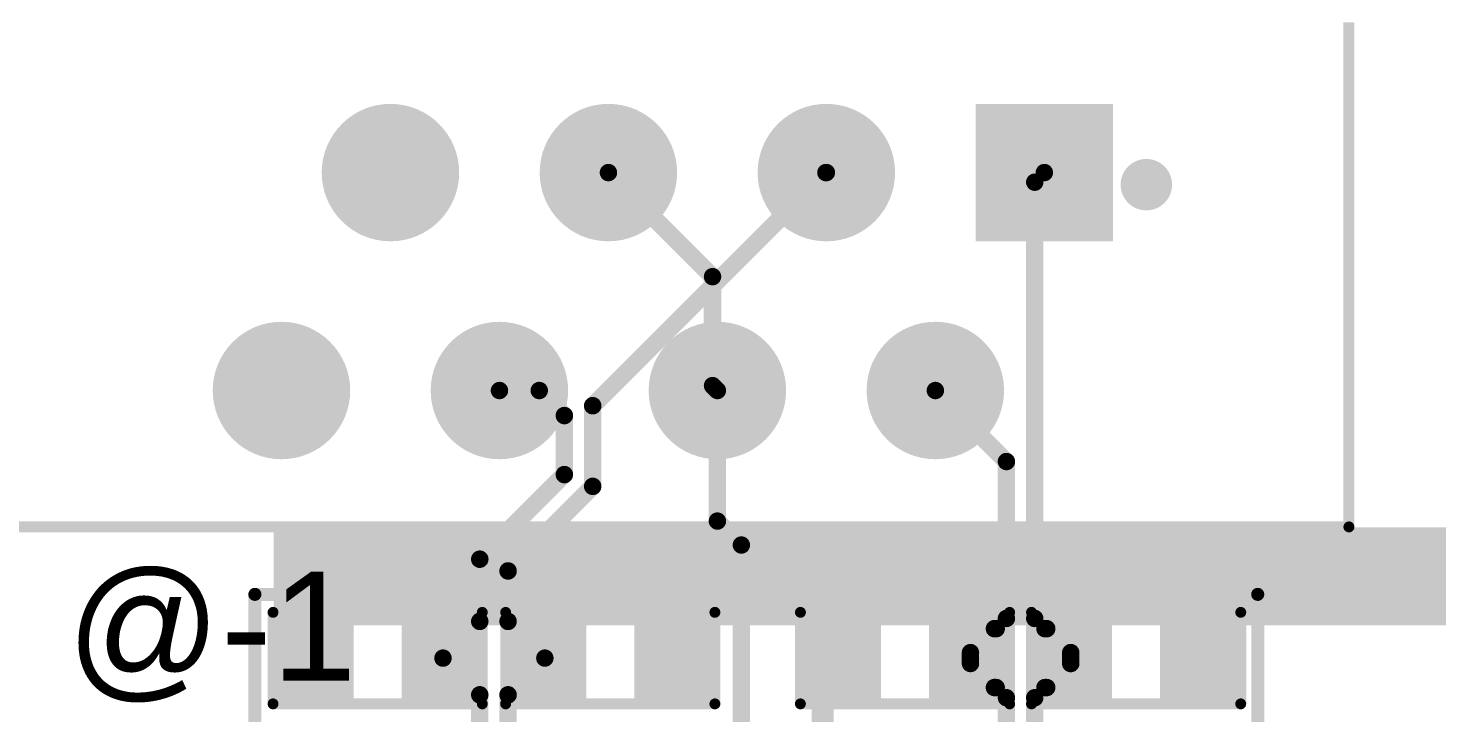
# Model space of a CAD drawing. Header units: millimetres. Extents: x 0 to 5423, y 0 to 5425.
# Drawn here: x 22.45 to 38.87, y 142.18 to 150.16 of the extents above; entities that cross this region are included whole.
import ezdxf

# ---------------------------------------------------------------- set-up
doc = ezdxf.new("R2010")
doc.units = ezdxf.units.MM
for name, color, linetype in [('BottomLayer', 5, 'Continuous'), ('BottomSolder', 6, 'Continuous'), ('MultiLayer', 9, 'Continuous'), ('PadHoleLayer', 156, 'Continuous'), ('TopLayer', 1, 'Continuous'), ('TopOverlay', 2, 'Continuous'), ('TopPaste', 8, 'Continuous'), ('TopSolder', 216, 'Continuous'), ('ViaHoleLayer', 16, 'Continuous')]:
    doc.layers.add(name, color=color, linetype=linetype)
doc.styles.add('Arial', font='', dxfattribs={"height": 0.2})
doc.styles.get('Arial').set_extended_font_data('Arial')

# ---------------------------------------------------------------- blocks, each defined once
blk = doc.blocks.new('R___0603_219')
at = {"layer": 'TopLayer'}
for points in [[(-0.381, 0.4445), (-0.381, -0.4445), (-1.143, -0.4445), (-1.143, 0.4445)], [(1.143, 0.4445), (1.143, -0.4445), (0.381, -0.4445), (0.381, 0.4445)]]:
    blk.add_hatch(color=1, dxfattribs=at).paths.add_polyline_path(points)
at = {"layer": 'TopPaste'}
for points in [[(-0.381, 0.4445), (-0.381, -0.4445), (-1.143, -0.4445), (-1.143, 0.4445)], [(1.143, 0.4445), (1.143, -0.4445), (0.381, -0.4445), (0.381, 0.4445)]]:
    blk.add_hatch(color=8, dxfattribs=at).paths.add_polyline_path(points)
at = {"layer": 'TopSolder'}
for points in [[(-0.2794, 0.5461), (-0.2794, -0.5461), (-1.2446, -0.5461), (-1.2446, 0.5461)], [(1.2446, 0.5461), (1.2446, -0.5461), (0.2794, -0.5461), (0.2794, 0.5461)]]:
    blk.add_hatch(color=216, dxfattribs=at).paths.add_polyline_path(points)
at = {"layer": 'TopOverlay', "const_width": 0.127}
for points in [[(-1.2192, -0.5334), (-1.2192, 0.5334)], [(-1.2192, 0.5334), (1.2192, 0.5334)], [(1.2192, -0.5334), (1.2192, 0.5334)], [(-1.2192, -0.5334), (1.2192, -0.5334)]]:
    blk.add_lwpolyline(points, dxfattribs=at)
at = {"layer": 'TopOverlay', "const_width": 0.0635}
for points in [[(-1.25095, 0.5334, 1), (-1.18745, 0.5334, 1)], [(-1.25095, 0.5334, 1), (-1.18745, 0.5334, 1)], [(1.18745, 0.5334, 1), (1.25095, 0.5334, 1)], [(1.18745, 0.5334, 1), (1.25095, 0.5334, 1)], [(-1.25095, -0.5334, 1), (-1.18745, -0.5334, 1)], [(-1.25095, -0.5334, 1), (-1.18745, -0.5334, 1)], [(1.18745, -0.5334, 1), (1.25095, -0.5334, 1)], [(1.18745, -0.5334, 1), (1.25095, -0.5334, 1)]]:
    blk.add_lwpolyline(points, format="xyb", close=True, dxfattribs=at)
blk = doc.blocks.new('R___0603_221')
at = {"layer": 'TopLayer'}
for points in [[(-0.381, 0.4445), (-0.381, -0.4445), (-1.143, -0.4445), (-1.143, 0.4445)], [(1.143, 0.4445), (1.143, -0.4445), (0.381, -0.4445), (0.381, 0.4445)]]:
    blk.add_hatch(color=1, dxfattribs=at).paths.add_polyline_path(points)
at = {"layer": 'TopPaste'}
for points in [[(-0.381, 0.4445), (-0.381, -0.4445), (-1.143, -0.4445), (-1.143, 0.4445)], [(1.143, 0.4445), (1.143, -0.4445), (0.381, -0.4445), (0.381, 0.4445)]]:
    blk.add_hatch(color=8, dxfattribs=at).paths.add_polyline_path(points)
at = {"layer": 'TopSolder'}
for points in [[(-0.2794, 0.5461), (-0.2794, -0.5461), (-1.2446, -0.5461), (-1.2446, 0.5461)], [(1.2446, 0.5461), (1.2446, -0.5461), (0.2794, -0.5461), (0.2794, 0.5461)]]:
    blk.add_hatch(color=216, dxfattribs=at).paths.add_polyline_path(points)
at = {"layer": 'TopOverlay', "const_width": 0.127}
for points in [[(-1.2192, 0.5334), (-1.2192, -0.5334)], [(1.2192, 0.5334), (-1.2192, 0.5334)], [(1.2192, 0.5334), (1.2192, -0.5334)], [(1.2192, -0.5334), (-1.2192, -0.5334)]]:
    blk.add_lwpolyline(points, dxfattribs=at)
at = {"layer": 'TopOverlay', "const_width": 0.0635}
for points in [[(-1.25095, 0.5334, 1), (-1.18745, 0.5334, 1)], [(-1.25095, 0.5334, 1), (-1.18745, 0.5334, 1)], [(1.18745, 0.5334, 1), (1.25095, 0.5334, 1)], [(1.18745, 0.5334, 1), (1.25095, 0.5334, 1)], [(-1.25095, -0.5334, 1), (-1.18745, -0.5334, 1)], [(-1.25095, -0.5334, 1), (-1.18745, -0.5334, 1)], [(1.18745, -0.5334, 1), (1.25095, -0.5334, 1)], [(1.18745, -0.5334, 1), (1.25095, -0.5334, 1)]]:
    blk.add_lwpolyline(points, format="xyb", close=True, dxfattribs=at)
blk = doc.blocks.new('R___0603_224')
at = {"layer": 'TopLayer'}
for points in [[(-0.381, 0.4445), (-0.381, -0.4445), (-1.143, -0.4445), (-1.143, 0.4445)], [(1.143, 0.4445), (1.143, -0.4445), (0.381, -0.4445), (0.381, 0.4445)]]:
    blk.add_hatch(color=1, dxfattribs=at).paths.add_polyline_path(points)
at = {"layer": 'TopPaste'}
for points in [[(-0.381, 0.4445), (-0.381, -0.4445), (-1.143, -0.4445), (-1.143, 0.4445)], [(1.143, 0.4445), (1.143, -0.4445), (0.381, -0.4445), (0.381, 0.4445)]]:
    blk.add_hatch(color=8, dxfattribs=at).paths.add_polyline_path(points)
at = {"layer": 'TopSolder'}
for points in [[(-0.2794, 0.5461), (-0.2794, -0.5461), (-1.2446, -0.5461), (-1.2446, 0.5461)], [(1.2446, 0.5461), (1.2446, -0.5461), (0.2794, -0.5461), (0.2794, 0.5461)]]:
    blk.add_hatch(color=216, dxfattribs=at).paths.add_polyline_path(points)
at = {"layer": 'TopOverlay', "const_width": 0.127}
for points in [[(-1.2192, -0.5334), (-1.2192, 0.5334)], [(-1.2192, 0.5334), (1.2192, 0.5334)], [(1.2192, -0.5334), (1.2192, 0.5334)], [(-1.2192, -0.5334), (1.2192, -0.5334)]]:
    blk.add_lwpolyline(points, dxfattribs=at)
at = {"layer": 'TopOverlay', "const_width": 0.0635}
for points in [[(-1.25095, 0.5334, 1), (-1.18745, 0.5334, 1)], [(-1.25095, 0.5334, 1), (-1.18745, 0.5334, 1)], [(1.18745, 0.5334, 1), (1.25095, 0.5334, 1)], [(1.18745, 0.5334, 1), (1.25095, 0.5334, 1)], [(-1.25095, -0.5334, 1), (-1.18745, -0.5334, 1)], [(-1.25095, -0.5334, 1), (-1.18745, -0.5334, 1)], [(1.18745, -0.5334, 1), (1.25095, -0.5334, 1)], [(1.18745, -0.5334, 1), (1.25095, -0.5334, 1)]]:
    blk.add_lwpolyline(points, format="xyb", close=True, dxfattribs=at)
blk = doc.blocks.new('R___0603_226')
at = {"layer": 'TopLayer'}
for points in [[(-0.381, 0.4445), (-0.381, -0.4445), (-1.143, -0.4445), (-1.143, 0.4445)], [(1.143, 0.4445), (1.143, -0.4445), (0.381, -0.4445), (0.381, 0.4445)]]:
    blk.add_hatch(color=1, dxfattribs=at).paths.add_polyline_path(points)
at = {"layer": 'TopPaste'}
for points in [[(-0.381, 0.4445), (-0.381, -0.4445), (-1.143, -0.4445), (-1.143, 0.4445)], [(1.143, 0.4445), (1.143, -0.4445), (0.381, -0.4445), (0.381, 0.4445)]]:
    blk.add_hatch(color=8, dxfattribs=at).paths.add_polyline_path(points)
at = {"layer": 'TopSolder'}
for points in [[(-0.2794, 0.5461), (-0.2794, -0.5461), (-1.2446, -0.5461), (-1.2446, 0.5461)], [(1.2446, 0.5461), (1.2446, -0.5461), (0.2794, -0.5461), (0.2794, 0.5461)]]:
    blk.add_hatch(color=216, dxfattribs=at).paths.add_polyline_path(points)
at = {"layer": 'TopOverlay', "const_width": 0.127}
for points in [[(-1.2192, 0.5334), (-1.2192, -0.5334)], [(1.2192, 0.5334), (-1.2192, 0.5334)], [(1.2192, 0.5334), (1.2192, -0.5334)], [(1.2192, -0.5334), (-1.2192, -0.5334)]]:
    blk.add_lwpolyline(points, dxfattribs=at)
at = {"layer": 'TopOverlay', "const_width": 0.0635}
for points in [[(-1.25095, 0.5334, 1), (-1.18745, 0.5334, 1)], [(-1.25095, 0.5334, 1), (-1.18745, 0.5334, 1)], [(1.18745, 0.5334, 1), (1.25095, 0.5334, 1)], [(1.18745, 0.5334, 1), (1.25095, 0.5334, 1)], [(-1.25095, -0.5334, 1), (-1.18745, -0.5334, 1)], [(-1.25095, -0.5334, 1), (-1.18745, -0.5334, 1)], [(1.18745, -0.5334, 1), (1.25095, -0.5334, 1)], [(1.18745, -0.5334, 1), (1.25095, -0.5334, 1)]]:
    blk.add_lwpolyline(points, format="xyb", close=True, dxfattribs=at)
blk = doc.blocks.new('HR911105A_308')
at = {"layer": 'BottomLayer'}
h = blk.add_hatch(color=5, dxfattribs=at)
edge = h.paths.add_edge_path()
edge.add_arc((-3.17, -4.355), 0.699, 0, 360)
h = blk.add_hatch(color=5, dxfattribs=at)
edge = h.paths.add_edge_path()
edge.add_arc((-0.63, -4.355), 0.699, 0, 360)
h = blk.add_hatch(color=5, dxfattribs=at)
edge = h.paths.add_edge_path()
edge.add_arc((1.91, -4.355), 0.699, 0, 360)
blk.add_hatch(color=5, dxfattribs=at).paths.add_polyline_path([(5.149, -5.054), (3.751, -5.054), (3.751, -3.656), (5.149, -3.656)])
h = blk.add_hatch(color=5, dxfattribs=at)
edge = h.paths.add_edge_path()
edge.add_arc((-4.44, -6.895), 0.699, 0, 360)
h = blk.add_hatch(color=5, dxfattribs=at)
edge = h.paths.add_edge_path()
edge.add_arc((-1.9, -6.895), 0.699, 0, 360)
h = blk.add_hatch(color=5, dxfattribs=at)
edge = h.paths.add_edge_path()
edge.add_arc((0.64, -6.895), 0.699, 0, 360)
h = blk.add_hatch(color=5, dxfattribs=at)
edge = h.paths.add_edge_path()
edge.add_arc((3.18, -6.895), 0.699, 0, 360)
at = {"layer": 'BottomSolder'}
h = blk.add_hatch(color=6, dxfattribs=at)
edge = h.paths.add_edge_path()
edge.add_arc((-3.17, -4.355), 0.801, 0, 360)
h = blk.add_hatch(color=6, dxfattribs=at)
edge = h.paths.add_edge_path()
edge.add_arc((-0.63, -4.355), 0.801, 0, 360)
h = blk.add_hatch(color=6, dxfattribs=at)
edge = h.paths.add_edge_path()
edge.add_arc((1.91, -4.355), 0.801, 0, 360)
blk.add_hatch(color=6, dxfattribs=at).paths.add_polyline_path([(5.251, -5.156), (3.649, -5.156), (3.649, -3.554), (5.251, -3.554)])
h = blk.add_hatch(color=6, dxfattribs=at)
edge = h.paths.add_edge_path()
edge.add_arc((-4.44, -6.895), 0.801, 0, 360)
h = blk.add_hatch(color=6, dxfattribs=at)
edge = h.paths.add_edge_path()
edge.add_arc((-1.9, -6.895), 0.801, 0, 360)
h = blk.add_hatch(color=6, dxfattribs=at)
edge = h.paths.add_edge_path()
edge.add_arc((0.64, -6.895), 0.801, 0, 360)
h = blk.add_hatch(color=6, dxfattribs=at)
edge = h.paths.add_edge_path()
edge.add_arc((3.18, -6.895), 0.801, 0, 360)
at = {"layer": 'MultiLayer'}
h = blk.add_hatch(color=9, dxfattribs=at)
edge = h.paths.add_edge_path()
edge.add_arc((-3.17, -4.355), 0.699, 0, 360)
h = blk.add_hatch(color=9, dxfattribs=at)
edge = h.paths.add_edge_path()
edge.add_arc((-0.63, -4.355), 0.699, 0, 360)
h = blk.add_hatch(color=9, dxfattribs=at)
edge = h.paths.add_edge_path()
edge.add_arc((1.91, -4.355), 0.699, 0, 360)
blk.add_hatch(color=9, dxfattribs=at).paths.add_polyline_path([(5.149, -5.054), (3.751, -5.054), (3.751, -3.656), (5.149, -3.656)])
h = blk.add_hatch(color=9, dxfattribs=at)
edge = h.paths.add_edge_path()
edge.add_arc((-4.44, -6.895), 0.699, 0, 360)
h = blk.add_hatch(color=9, dxfattribs=at)
edge = h.paths.add_edge_path()
edge.add_arc((-1.9, -6.895), 0.699, 0, 360)
h = blk.add_hatch(color=9, dxfattribs=at)
edge = h.paths.add_edge_path()
edge.add_arc((0.64, -6.895), 0.699, 0, 360)
h = blk.add_hatch(color=9, dxfattribs=at)
edge = h.paths.add_edge_path()
edge.add_arc((3.18, -6.895), 0.699, 0, 360)
at = {"layer": 'PadHoleLayer'}
h = blk.add_hatch(color=156, dxfattribs=at)
edge = h.paths.add_edge_path()
edge.add_arc((-3.17, -4.355), 0.445, 0, 360)
h = blk.add_hatch(color=156, dxfattribs=at)
edge = h.paths.add_edge_path()
edge.add_arc((-0.63, -4.355), 0.445, 0, 360)
h = blk.add_hatch(color=156, dxfattribs=at)
edge = h.paths.add_edge_path()
edge.add_arc((1.91, -4.355), 0.445, 0, 360)
h = blk.add_hatch(color=156, dxfattribs=at)
edge = h.paths.add_edge_path()
edge.add_arc((4.45, -4.355), 0.445, 0, 360)
h = blk.add_hatch(color=156, dxfattribs=at)
edge = h.paths.add_edge_path()
edge.add_arc((-4.44, -6.895), 0.445, 0, 360)
h = blk.add_hatch(color=156, dxfattribs=at)
edge = h.paths.add_edge_path()
edge.add_arc((-1.9, -6.895), 0.445, 0, 360)
h = blk.add_hatch(color=156, dxfattribs=at)
edge = h.paths.add_edge_path()
edge.add_arc((0.64, -6.895), 0.445, 0, 360)
h = blk.add_hatch(color=156, dxfattribs=at)
edge = h.paths.add_edge_path()
edge.add_arc((3.18, -6.895), 0.445, 0, 360)
at = {"layer": 'TopLayer'}
h = blk.add_hatch(color=1, dxfattribs=at)
edge = h.paths.add_edge_path()
edge.add_arc((-3.17, -4.355), 0.699, 0, 360)
h = blk.add_hatch(color=1, dxfattribs=at)
edge = h.paths.add_edge_path()
edge.add_arc((-0.63, -4.355), 0.699, 0, 360)
h = blk.add_hatch(color=1, dxfattribs=at)
edge = h.paths.add_edge_path()
edge.add_arc((1.91, -4.355), 0.699, 0, 360)
blk.add_hatch(color=1, dxfattribs=at).paths.add_polyline_path([(5.149, -5.054), (3.751, -5.054), (3.751, -3.656), (5.149, -3.656)])
h = blk.add_hatch(color=1, dxfattribs=at)
edge = h.paths.add_edge_path()
edge.add_arc((-4.44, -6.895), 0.699, 0, 360)
h = blk.add_hatch(color=1, dxfattribs=at)
edge = h.paths.add_edge_path()
edge.add_arc((-1.9, -6.895), 0.699, 0, 360)
h = blk.add_hatch(color=1, dxfattribs=at)
edge = h.paths.add_edge_path()
edge.add_arc((0.64, -6.895), 0.699, 0, 360)
h = blk.add_hatch(color=1, dxfattribs=at)
edge = h.paths.add_edge_path()
edge.add_arc((3.18, -6.895), 0.699, 0, 360)
at = {"layer": 'TopSolder'}
h = blk.add_hatch(color=216, dxfattribs=at)
edge = h.paths.add_edge_path()
edge.add_arc((-3.17, -4.355), 0.801, 0, 360)
h = blk.add_hatch(color=216, dxfattribs=at)
edge = h.paths.add_edge_path()
edge.add_arc((-0.63, -4.355), 0.801, 0, 360)
h = blk.add_hatch(color=216, dxfattribs=at)
edge = h.paths.add_edge_path()
edge.add_arc((1.91, -4.355), 0.801, 0, 360)
blk.add_hatch(color=216, dxfattribs=at).paths.add_polyline_path([(5.251, -5.156), (3.649, -5.156), (3.649, -3.554), (5.251, -3.554)])
h = blk.add_hatch(color=216, dxfattribs=at)
edge = h.paths.add_edge_path()
edge.add_arc((-4.44, -6.895), 0.801, 0, 360)
h = blk.add_hatch(color=216, dxfattribs=at)
edge = h.paths.add_edge_path()
edge.add_arc((-1.9, -6.895), 0.801, 0, 360)
h = blk.add_hatch(color=216, dxfattribs=at)
edge = h.paths.add_edge_path()
edge.add_arc((0.64, -6.895), 0.801, 0, 360)
h = blk.add_hatch(color=216, dxfattribs=at)
edge = h.paths.add_edge_path()
edge.add_arc((3.18, -6.895), 0.801, 0, 360)
at = {"layer": 'TopOverlay', "const_width": 0.127}
for points in [[(8, -8.485), (8, -2.605)], [(-8, -8.485), (8, -8.485)]]:
    blk.add_lwpolyline(points, dxfattribs=at)
at = {"layer": 'TopOverlay'}
for points, const_width in [([(5.789, -4.496, 1), (5.489, -4.496, 1)], 0.3), ([(5.414, -4.496, 1), (5.564, -4.496, 1)], 0.15), ([(5.714, -4.496, 1), (5.864, -4.496, 1)], 0.15), ([(7.968, -8.485, 1), (8.032, -8.485, 1)], 0.0635), ([(7.968, -8.485, 1), (8.032, -8.485, 1)], 0.0635)]:
    blk.add_lwpolyline(points, format="xyb", close=True, dxfattribs=dict(at, const_width=const_width))

msp = doc.modelspace()

# ---------------------------------------------------------------- hatches: boundary and pattern name
at = {"layer": 'BottomLayer'}
msp.add_hatch(color=5, dxfattribs=at).paths.add_polyline_path([(25.314, 143.198), (44.192, 143.198), (44.192, 144.341), (25.314, 144.341)])
h = msp.add_hatch(color=5, dxfattribs=at)
edge = h.paths.add_edge_path()
edge.add_arc((25.751, 143.833), 0.3, 0, 360)
h = msp.add_hatch(color=5, dxfattribs=at)
edge = h.paths.add_edge_path()
edge.add_arc((30.012, 143.833), 0.3, 0, 360)
h = msp.add_hatch(color=5, dxfattribs=at)
edge = h.paths.add_edge_path()
edge.add_arc((31.91, 143.833), 0.3, 0, 360)
h = msp.add_hatch(color=5, dxfattribs=at)
edge = h.paths.add_edge_path()
edge.add_arc((36.127, 143.833), 0.3, 0, 360)
at = {"layer": 'BottomSolder'}
h = msp.add_hatch(color=6, dxfattribs=at)
edge = h.paths.add_edge_path()
edge.add_arc((25.751, 143.833), 0.402, 0, 360)
h = msp.add_hatch(color=6, dxfattribs=at)
edge = h.paths.add_edge_path()
edge.add_arc((30.012, 143.833), 0.402, 0, 360)
h = msp.add_hatch(color=6, dxfattribs=at)
edge = h.paths.add_edge_path()
edge.add_arc((31.91, 143.833), 0.402, 0, 360)
h = msp.add_hatch(color=6, dxfattribs=at)
edge = h.paths.add_edge_path()
edge.add_arc((36.127, 143.833), 0.402, 0, 360)
at = {"layer": 'TopLayer'}
h = msp.add_hatch(color=1, dxfattribs=at)
edge = h.paths.add_edge_path()
edge.add_arc((25.751, 143.833), 0.3, 0, 360)
h = msp.add_hatch(color=1, dxfattribs=at)
edge = h.paths.add_edge_path()
edge.add_arc((30.012, 143.833), 0.3, 0, 360)
h = msp.add_hatch(color=1, dxfattribs=at)
edge = h.paths.add_edge_path()
edge.add_arc((31.91, 143.833), 0.3, 0, 360)
h = msp.add_hatch(color=1, dxfattribs=at)
edge = h.paths.add_edge_path()
edge.add_arc((36.127, 143.833), 0.3, 0, 360)
at = {"layer": 'TopSolder'}
h = msp.add_hatch(color=216, dxfattribs=at)
edge = h.paths.add_edge_path()
edge.add_arc((25.751, 143.833), 0.402, 0, 360)
h = msp.add_hatch(color=216, dxfattribs=at)
edge = h.paths.add_edge_path()
edge.add_arc((30.012, 143.833), 0.402, 0, 360)
h = msp.add_hatch(color=216, dxfattribs=at)
edge = h.paths.add_edge_path()
edge.add_arc((31.91, 143.833), 0.402, 0, 360)
h = msp.add_hatch(color=216, dxfattribs=at)
edge = h.paths.add_edge_path()
edge.add_arc((36.127, 143.833), 0.402, 0, 360)
at = {"layer": 'ViaHoleLayer'}
h = msp.add_hatch(color=16, dxfattribs=at)
edge = h.paths.add_edge_path()
edge.add_arc((25.751, 143.833), 0.15, 0, 360)
h = msp.add_hatch(color=16, dxfattribs=at)
edge = h.paths.add_edge_path()
edge.add_arc((30.012, 143.833), 0.15, 0, 360)
h = msp.add_hatch(color=16, dxfattribs=at)
edge = h.paths.add_edge_path()
edge.add_arc((31.91, 143.833), 0.15, 0, 360)
h = msp.add_hatch(color=16, dxfattribs=at)
edge = h.paths.add_edge_path()
edge.add_arc((36.127, 143.833), 0.15, 0, 360)

# ---------------------------------------------------------------- linework, layer by layer
at = {"layer": 'BottomLayer', "const_width": 0.203}
for points in [[(29.215, 148.476), (30.428, 147.263)], [(30.428, 145.993), (30.428, 147.263)], [(30.428, 145.993), (30.485, 145.936)]]:
    msp.add_lwpolyline(points, dxfattribs=at)
at = {"layer": 'BottomLayer', "const_width": 0.102}
for points in [[(29.165, 148.476, 1), (29.266, 148.476, 1)], [(30.378, 147.263, 1), (30.479, 147.263, 1)], [(30.378, 147.263, 1), (30.479, 147.263, 1)], [(30.378, 145.993, 1), (30.479, 145.993, 1)], [(30.378, 145.993, 1), (30.479, 145.993, 1)], [(30.435, 145.936, 1), (30.536, 145.936, 1)]]:
    msp.add_lwpolyline(points, format="xyb", close=True, dxfattribs=at)
at = {"layer": 'TopLayer'}
for points, const_width in [([(29.032, 145.759), (31.75, 148.476)], 0.203), ([(31.75, 148.476), (31.755, 148.476)], 0.203), ([(34.184, 148.364), (34.295, 148.476)], 0.203), ([(34.184, 143.279), (34.184, 148.364)], 0.203), ([(27.945, 145.936), (28.41, 145.936)], 0.203), ([(28.41, 145.936), (28.702, 145.644)], 0.203), ([(30.428, 145.993), (30.485, 145.936)], 0.203), ([(30.485, 144.414), (30.485, 145.936)], 0.203), ([(33.025, 145.936), (33.853, 145.108)], 0.203), ([(29.032, 144.819), (29.032, 145.759)], 0.203), ([(28.702, 144.956), (28.702, 145.644)], 0.203), ([(33.853, 143.279), (33.853, 145.108)], 0.203), ([(27.716, 143.97), (28.702, 144.956)], 0.203), ([(28.046, 143.833), (29.032, 144.819)], 0.203), ([(30.485, 144.414), (30.765, 144.135)], 0.203), ([(30.765, 140.579), (30.765, 144.135)], 0.203), ([(25.751, 142.817), (25.751, 143.833)], 0.508), ([(27.716, 143.245), (27.716, 143.97)], 0.203), ([(30.012, 142.817), (30.012, 143.833)], 0.508), ([(31.91, 142.817), (31.91, 143.833)], 0.508), ([(36.127, 142.817), (36.127, 143.833)], 0.508), ([(28.046, 143.245), (28.046, 143.833)], 0.203), ([(27.288, 142.817), (27.716, 143.245)], 0.203), ([(28.046, 143.245), (28.475, 142.817)], 0.203), ([(33.734, 143.16), (33.853, 143.279)], 0.203), ([(34.184, 143.279), (34.303, 143.16)], 0.203), ([(33.434, 142.881), (33.714, 143.16)], 0.203), ([(33.714, 143.16), (33.734, 143.16)], 0.203), ([(34.303, 143.16), (34.323, 143.16)], 0.203), ([(34.323, 143.16), (34.603, 142.881)], 0.203), ([(27.288, 142.817), (27.716, 142.389)], 0.203), ([(28.046, 142.389), (28.475, 142.817)], 0.203), ([(31.712, 142.619), (31.91, 142.817)], 0.254), ([(33.434, 142.817), (33.434, 142.881)], 0.203), ([(33.434, 142.754), (33.434, 142.817)], 0.203), ([(33.434, 142.754), (33.714, 142.474)], 0.203), ([(34.323, 142.474), (34.603, 142.754)], 0.203), ([(34.603, 142.817), (34.603, 142.881)], 0.203), ([(34.603, 142.754), (34.603, 142.817)], 0.203), ([(31.712, 141.619), (31.712, 142.619)], 0.254), ([(33.714, 142.474), (33.734, 142.474)], 0.203), ([(33.734, 142.474), (33.853, 142.355)], 0.203), ([(34.184, 142.355), (34.303, 142.474)], 0.203), ([(34.303, 142.474), (34.323, 142.474)], 0.203), ([(27.716, 141.879), (27.716, 142.389)], 0.203), ([(28.046, 141.879), (28.046, 142.389)], 0.203), ([(33.853, 141.983), (33.853, 142.355)], 0.203), ([(34.184, 141.983), (34.184, 142.355)], 0.203)]:
    msp.add_lwpolyline(points, dxfattribs=dict(at, const_width=const_width))
for points, const_width in [([(31.699, 148.476, 1), (31.8, 148.476, 1)], 0.102), ([(31.699, 148.476, 1), (31.8, 148.476, 1)], 0.102), ([(31.705, 148.476, 1), (31.806, 148.476, 1)], 0.102), ([(34.245, 148.476, 1), (34.346, 148.476, 1)], 0.102), ([(34.133, 148.364, 1), (34.234, 148.364, 1)], 0.102), ([(34.133, 148.364, 1), (34.234, 148.364, 1)], 0.102), ([(27.895, 145.936, 1), (27.996, 145.936, 1)], 0.102), ([(28.359, 145.936, 1), (28.46, 145.936, 1)], 0.102), ([(28.359, 145.936, 1), (28.46, 145.936, 1)], 0.102), ([(30.378, 145.993, 1), (30.479, 145.993, 1)], 0.102), ([(30.435, 145.936, 1), (30.536, 145.936, 1)], 0.102), ([(30.435, 145.936, 1), (30.536, 145.936, 1)], 0.102), ([(32.975, 145.936, 1), (33.076, 145.936, 1)], 0.102), ([(28.981, 145.759, 1), (29.083, 145.759, 1)], 0.102), ([(28.981, 145.759, 1), (29.083, 145.759, 1)], 0.102), ([(28.651, 145.644, 1), (28.753, 145.644, 1)], 0.102), ([(28.651, 145.644, 1), (28.753, 145.644, 1)], 0.102), ([(33.803, 145.108, 1), (33.904, 145.108, 1)], 0.102), ([(33.803, 145.108, 1), (33.904, 145.108, 1)], 0.102), ([(28.651, 144.956, 1), (28.753, 144.956, 1)], 0.102), ([(28.651, 144.956, 1), (28.753, 144.956, 1)], 0.102), ([(28.981, 144.819, 1), (29.083, 144.819, 1)], 0.102), ([(28.981, 144.819, 1), (29.083, 144.819, 1)], 0.102), ([(30.435, 144.414, 1), (30.536, 144.414, 1)], 0.102), ([(30.435, 144.414, 1), (30.536, 144.414, 1)], 0.102), ([(30.714, 144.135, 1), (30.815, 144.135, 1)], 0.102), ([(30.714, 144.135, 1), (30.815, 144.135, 1)], 0.102), ([(25.624, 143.833, 1), (25.878, 143.833, 1)], 0.254), ([(27.665, 143.97, 1), (27.767, 143.97, 1)], 0.102), ([(27.665, 143.97, 1), (27.767, 143.97, 1)], 0.102), ([(29.885, 143.833, 1), (30.139, 143.833, 1)], 0.254), ([(31.783, 143.833, 1), (32.037, 143.833, 1)], 0.254), ([(36, 143.833, 1), (36.254, 143.833, 1)], 0.254), ([(27.995, 143.833, 1), (28.097, 143.833, 1)], 0.102), ([(27.995, 143.833, 1), (28.097, 143.833, 1)], 0.102), ([(27.665, 143.245, 1), (27.767, 143.245, 1)], 0.102), ([(27.665, 143.245, 1), (27.767, 143.245, 1)], 0.102), ([(27.995, 143.245, 1), (28.097, 143.245, 1)], 0.102), ([(27.995, 143.245, 1), (28.097, 143.245, 1)], 0.102), ([(33.803, 143.279, 1), (33.904, 143.279, 1)], 0.102), ([(33.803, 143.279, 1), (33.904, 143.279, 1)], 0.102), ([(34.133, 143.279, 1), (34.234, 143.279, 1)], 0.102), ([(34.133, 143.279, 1), (34.234, 143.279, 1)], 0.102), ([(33.663, 143.16, 1), (33.765, 143.16, 1)], 0.102), ([(33.663, 143.16, 1), (33.765, 143.16, 1)], 0.102), ([(33.684, 143.16, 1), (33.785, 143.16, 1)], 0.102), ([(33.684, 143.16, 1), (33.785, 143.16, 1)], 0.102), ([(34.252, 143.16, 1), (34.353, 143.16, 1)], 0.102), ([(34.252, 143.16, 1), (34.353, 143.16, 1)], 0.102), ([(34.273, 143.16, 1), (34.374, 143.16, 1)], 0.102), ([(34.273, 143.16, 1), (34.374, 143.16, 1)], 0.102), ([(25.624, 142.817, 1), (25.878, 142.817, 1)], 0.254), ([(29.885, 142.817, 1), (30.139, 142.817, 1)], 0.254), ([(31.783, 142.817, 1), (32.037, 142.817, 1)], 0.254), ([(36, 142.817, 1), (36.254, 142.817, 1)], 0.254), ([(27.237, 142.817, 1), (27.338, 142.817, 1)], 0.102), ([(27.237, 142.817, 1), (27.338, 142.817, 1)], 0.102), ([(28.424, 142.817, 1), (28.525, 142.817, 1)], 0.102), ([(28.424, 142.817, 1), (28.525, 142.817, 1)], 0.102), ([(31.847, 142.817, 1), (31.974, 142.817, 1)], 0.127), ([(33.384, 142.881, 1), (33.485, 142.881, 1)], 0.102), ([(33.384, 142.881, 1), (33.485, 142.881, 1)], 0.102), ([(33.384, 142.817, 1), (33.485, 142.817, 1)], 0.102), ([(33.384, 142.817, 1), (33.485, 142.817, 1)], 0.102), ([(33.384, 142.754, 1), (33.485, 142.754, 1)], 0.102), ([(33.384, 142.754, 1), (33.485, 142.754, 1)], 0.102), ([(34.552, 142.881, 1), (34.654, 142.881, 1)], 0.102), ([(34.552, 142.881, 1), (34.654, 142.881, 1)], 0.102), ([(34.552, 142.817, 1), (34.654, 142.817, 1)], 0.102), ([(34.552, 142.817, 1), (34.654, 142.817, 1)], 0.102), ([(34.552, 142.754, 1), (34.654, 142.754, 1)], 0.102), ([(34.552, 142.754, 1), (34.654, 142.754, 1)], 0.102), ([(31.648, 142.619, 1), (31.775, 142.619, 1)], 0.127), ([(31.648, 142.619, 1), (31.775, 142.619, 1)], 0.127), ([(33.663, 142.474, 1), (33.765, 142.474, 1)], 0.102), ([(33.663, 142.474, 1), (33.765, 142.474, 1)], 0.102), ([(33.684, 142.474, 1), (33.785, 142.474, 1)], 0.102), ([(33.684, 142.474, 1), (33.785, 142.474, 1)], 0.102), ([(34.252, 142.474, 1), (34.353, 142.474, 1)], 0.102), ([(34.252, 142.474, 1), (34.353, 142.474, 1)], 0.102), ([(34.273, 142.474, 1), (34.374, 142.474, 1)], 0.102), ([(34.273, 142.474, 1), (34.374, 142.474, 1)], 0.102), ([(27.665, 142.389, 1), (27.767, 142.389, 1)], 0.102), ([(27.665, 142.389, 1), (27.767, 142.389, 1)], 0.102), ([(27.995, 142.389, 1), (28.097, 142.389, 1)], 0.102), ([(27.995, 142.389, 1), (28.097, 142.389, 1)], 0.102), ([(33.803, 142.355, 1), (33.904, 142.355, 1)], 0.102), ([(33.803, 142.355, 1), (33.904, 142.355, 1)], 0.102), ([(34.133, 142.355, 1), (34.234, 142.355, 1)], 0.102), ([(34.133, 142.355, 1), (34.234, 142.355, 1)], 0.102)]:
    msp.add_lwpolyline(points, format="xyb", close=True, dxfattribs=dict(at, const_width=const_width))
at = {"layer": 'TopOverlay', "const_width": 0.152}
for points in [[(25.095, 140.952), (25.095, 143.56)], [(25.095, 143.56), (36.782, 143.56)], [(36.782, 140.952), (36.782, 143.56)]]:
    msp.add_lwpolyline(points, dxfattribs=at)
at = {"layer": 'TopOverlay', "const_width": 0.0762}
for points in [[(25.057, 143.56, 1), (25.133, 143.56, 1)], [(25.057, 143.56, 1), (25.133, 143.56, 1)], [(36.744, 143.56, 1), (36.82, 143.56, 1)], [(36.744, 143.56, 1), (36.82, 143.56, 1)]]:
    msp.add_lwpolyline(points, format="xyb", close=True, dxfattribs=at)

# ---------------------------------------------------------------- block references
for name, p in [('HR911105A_308', (29.845, 152.831)), ('R___0603_224', (29.237, 142.817)), ('R___0603_219', (35.365, 142.817))]:
    msp.add_blockref(name, p)
at = {"rotation": 180}
for name, p in [('R___0603_226', (26.526, 142.817)), ('R___0603_221', (32.672, 142.817))]:
    msp.add_blockref(name, p, dxfattribs=at)

# ---------------------------------------------------------------- texts
at = {"layer": 'TopOverlay', "style": 'Arial'}
msp.add_text('@-1', height=1.27, dxfattribs=at).set_placement((22.9, 142.555))

doc.saveas('drawing.dxf')
